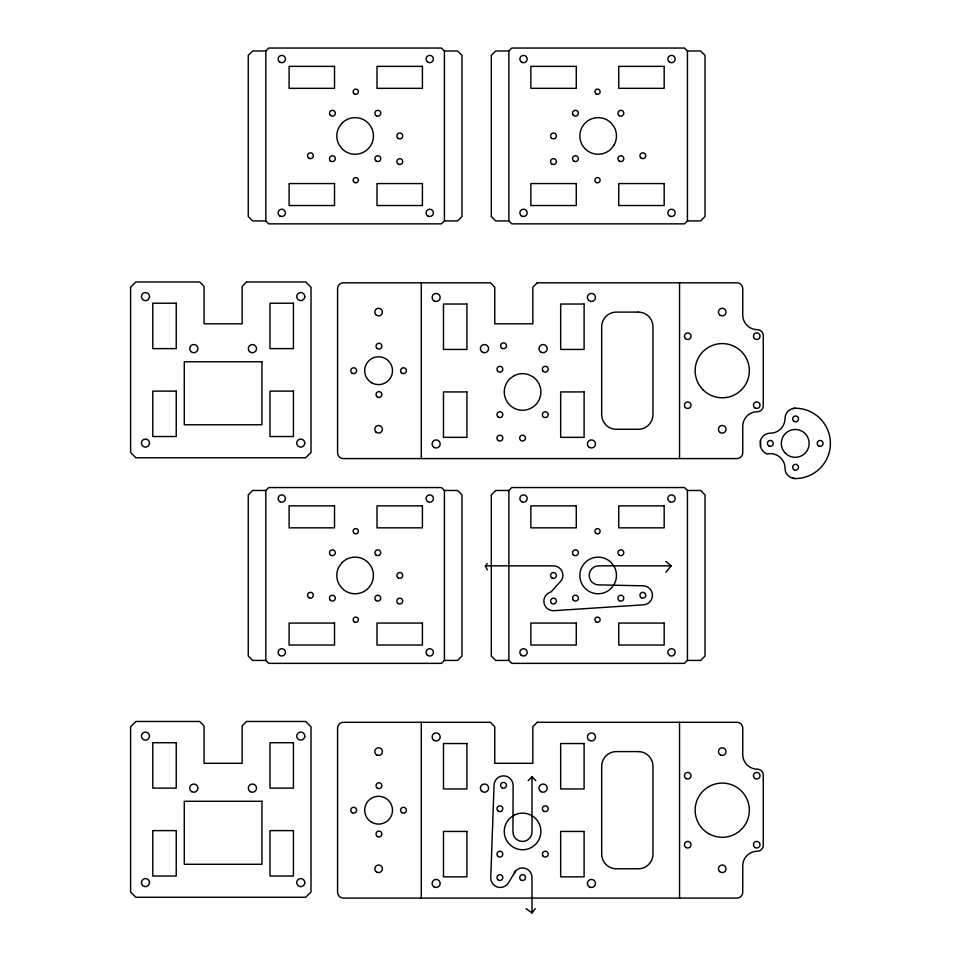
<?xml version="1.0" encoding="UTF-8"?>
<svg xmlns="http://www.w3.org/2000/svg" width="961" height="961" viewBox="0 0 961 961"><rect width="100%" height="100%" fill="white"/><g stroke="black" fill="none" stroke-linecap="round" stroke-linejoin="round"><path stroke-width="1.44" d="M760.427 440.739L760.547 446.697A11.64 11.64 0 0 0 766.95 454.012A14.655 14.655 0 0 1 785.017 468.632A10.223 10.223 0 0 0 792.633 478.218L795.227 478.554A35.161 35.161 0 0 0 830.388 443.393A35.161 35.161 0 0 0 795.227 408.233L792.573 408.581A10.211 10.211 0 0 0 785.017 418.528A14.655 14.655 0 0 1 770.374 433.183A10.211 10.211 0 0 0 760.427 440.739L760.451 446.312M513.522 874.438L515.733 870.762A9.526 9.526 0 0 1 531.998 877.501L531.998 912.95L526.099 908.601M515.733 870.762L508.513 882.727A9.526 9.526 0 0 1 490.747 877.97L494.05 785.377A9.526 9.526 0 0 1 503.576 775.851A9.526 9.526 0 0 1 513.102 785.377L512.946 831.914A9.526 9.526 0 0 0 522.472 841.428A9.526 9.526 0 0 0 531.998 831.914L531.998 776.824L528.154 780.644M531.998 912.95L535.205 908.601M487.299 569.921L485.413 565.837L487.299 563.566M665.925 572.239L671.222 565.837L665.925 561.452M265.837 50.981L268.768 48.05L441.471 48.05L444.402 50.981L444.402 220.922L441.471 223.853L268.768 223.853L265.837 220.922L265.837 50.981L252.647 50.981L248.25 55.378L248.25 216.525L252.647 220.922L265.837 220.922M508.886 50.981L511.805 48.05L684.508 48.05L687.439 50.981L687.439 220.922L684.508 223.853L511.805 223.853L508.886 220.922L508.886 50.981L495.696 50.981L491.299 55.378L491.299 216.525L495.696 220.922L508.886 220.922M265.837 490.482L268.768 487.551L441.471 487.551L444.402 490.482L444.402 660.423L441.471 663.354L268.768 663.354L265.837 660.423L265.837 490.482L252.647 490.482L248.25 494.879L248.25 656.027L252.647 660.423L265.837 660.423M508.886 490.482L511.805 487.551L684.508 487.551L687.439 490.482L687.439 660.423L684.508 663.354L511.805 663.354L508.886 660.423L508.886 490.482L495.696 490.482L491.299 494.879L491.299 656.027L495.696 660.423L508.886 660.423M792.573 408.581L795.227 408.233M444.402 50.981L457.58 50.981L461.977 55.378L461.977 216.525L457.58 220.922L444.402 220.922M687.439 50.981L700.629 50.981L705.026 55.378L705.026 216.525L700.629 220.922L687.439 220.922M444.402 490.482L457.58 490.482L461.977 494.879L461.977 656.027L457.58 660.423L444.402 660.423M687.439 490.482L700.629 490.482L705.026 494.879L705.026 656.027L700.629 660.423L687.439 660.423M485.413 565.837L553.392 565.837A9.526 9.526 0 0 1 561.632 580.12L550.929 591.988A9.526 9.526 0 0 0 553.392 610.715L642.921 604.853A9.526 9.526 0 0 0 652.435 595.327A9.526 9.526 0 0 0 642.921 585.802L598.703 584.889A9.526 9.526 0 0 1 589.189 575.363A9.526 9.526 0 0 1 598.703 565.837L671.222 565.837M792.633 478.218L795.227 478.554M531.998 776.824L535.806 780.644M679.547 282.786L679.547 458.589M679.547 722.3L679.547 898.091M421.29 282.786L421.29 458.589M421.29 722.3L421.29 898.091M149.496 296.625L149.351 297.67A4.024 4.024 0 0 1 141.567 297.67L141.435 296.625A4.024 4.024 0 0 1 145.459 292.588A4.024 4.024 0 0 1 149.496 296.625M149.496 443.117L149.351 444.162A4.024 4.024 0 0 1 141.567 444.162L141.435 443.117A4.024 4.024 0 0 1 145.459 439.093A4.024 4.024 0 0 1 149.496 443.117M149.496 736.126L149.351 737.171A4.024 4.024 0 0 1 141.567 737.171L141.435 736.126A4.024 4.024 0 0 1 145.459 732.09A4.024 4.024 0 0 1 149.496 736.126M149.496 882.63L149.351 883.664A4.024 4.024 0 0 1 141.567 883.664L141.435 882.63A4.024 4.024 0 0 1 145.459 878.594A4.024 4.024 0 0 1 149.496 882.63M304.781 296.625L304.649 297.67A4.024 4.024 0 0 1 296.865 297.67L296.721 296.625A4.024 4.024 0 0 1 300.757 292.588A4.024 4.024 0 0 1 304.781 296.625M304.781 443.117L304.649 444.162A4.024 4.024 0 0 1 296.865 444.162L296.721 443.117A4.024 4.024 0 0 1 300.757 439.093A4.024 4.024 0 0 1 304.781 443.117M304.781 736.126L304.649 737.171A4.024 4.024 0 0 1 296.865 737.171L296.721 736.126A4.024 4.024 0 0 1 300.757 732.09A4.024 4.024 0 0 1 304.781 736.126M304.781 882.63L304.649 883.664A4.024 4.024 0 0 1 296.865 883.664L296.721 882.63A4.024 4.024 0 0 1 300.757 878.594A4.024 4.024 0 0 1 304.781 882.63M342.164 122.996L339.257 126.792A18.307 18.307 0 0 0 339.257 145.111L342.164 148.895A18.307 18.307 0 0 0 368.063 148.895A18.307 18.307 0 0 0 368.063 122.996A18.307 18.307 0 0 0 342.164 122.996M614.019 145.111L611.112 148.895A18.307 18.307 0 0 1 585.213 148.895A18.307 18.307 0 0 1 585.213 122.996A18.307 18.307 0 0 1 611.112 122.996L614.019 126.792A18.307 18.307 0 0 1 614.019 145.111M342.164 562.509L339.257 566.293A18.307 18.307 0 0 0 339.257 584.612L342.164 588.408A18.307 18.307 0 0 0 368.063 588.408A18.307 18.307 0 0 0 368.063 562.509A18.307 18.307 0 0 0 342.164 562.509M614.019 584.612L611.112 588.408A18.307 18.307 0 0 1 585.213 588.408A18.307 18.307 0 0 1 585.213 562.509A18.307 18.307 0 0 1 611.112 562.509L614.019 566.293A18.307 18.307 0 0 1 614.019 584.612M246.545 281.969L242.16 286.366L242.16 323.809L204.068 323.809L204.068 286.366L199.672 281.969L135.885 281.969L130.612 287.183L130.612 452.499L135.825 457.772L305.682 457.772L311.016 452.499L311.016 287.303L305.742 281.969L246.545 281.969M537.235 282.786L532.838 287.183L532.838 323.809L494.747 323.809L494.747 287.183L490.35 282.786L343.437 282.786A5.862 5.862 0 0 0 337.575 288.648L337.575 452.727A5.862 5.862 0 0 0 343.437 458.589L736.883 458.589A5.862 5.862 0 0 0 742.745 452.727L742.745 426.36A14.655 14.655 0 0 1 757.4 411.716A5.862 5.862 0 0 0 763.262 405.854L763.262 335.533A5.862 5.862 0 0 0 757.4 329.671A14.655 14.655 0 0 1 742.745 315.016L742.745 288.648A5.862 5.862 0 0 0 736.883 282.786L537.235 282.786M246.545 721.471L242.16 725.867L242.16 763.31L204.068 763.31L204.068 725.867L199.672 721.471L135.885 721.471L130.612 726.684L130.612 892L135.825 897.274L305.682 897.274L311.016 892L311.016 726.804L305.742 721.471L246.545 721.471M537.235 722.3L532.838 726.684L532.838 763.31L494.747 763.31L494.747 726.684L490.35 722.3L343.437 722.3A5.862 5.862 0 0 0 337.575 728.15L337.575 892.24A5.862 5.862 0 0 0 343.437 898.091L736.883 898.091A5.862 5.862 0 0 0 742.745 892.24L742.745 865.861A14.655 14.655 0 0 1 757.4 851.218A5.862 5.862 0 0 0 763.262 845.356L763.262 775.034A5.862 5.862 0 0 0 757.4 769.172A14.655 14.655 0 0 1 742.745 754.529L742.745 728.15A5.862 5.862 0 0 0 736.883 722.3L537.235 722.3M514.339 375.583L510.387 378.274A18.307 18.307 0 0 0 510.039 405.278A18.307 18.307 0 0 0 536.959 403.272A18.307 18.307 0 0 0 532.622 376.616L528.322 374.538A18.307 18.307 0 0 0 514.339 375.583M514.339 815.084L510.387 817.775A18.307 18.307 0 0 0 510.039 844.779A18.307 18.307 0 0 0 536.959 842.773A18.307 18.307 0 0 0 532.622 816.117L528.322 814.051A18.307 18.307 0 0 0 514.339 815.084M334.524 66.357L289.105 66.357L289.105 88.34L334.524 88.34L334.524 66.357M422.42 66.357L377.012 66.357L377.012 88.34L422.42 88.34L422.42 66.357M576.276 66.357L530.856 66.357L530.856 88.34L576.276 88.34L576.276 66.357M664.171 66.357L618.752 66.357L618.752 88.34L664.171 88.34L664.171 66.357M334.524 183.563L289.105 183.563L289.105 205.534L334.524 205.534L334.524 183.563M422.42 183.563L377.012 183.563L377.012 205.534L422.42 205.534L422.42 183.563M576.276 183.563L530.856 183.563L530.856 205.534L576.276 205.534L576.276 183.563M664.171 183.563L618.752 183.563L618.752 205.534L664.171 205.534L664.171 183.563M176.235 303.22L152.787 303.22L152.787 348.627L176.235 348.627L176.235 303.22M293.429 303.22L269.993 303.22L269.993 348.627L293.429 348.627L293.429 303.22M466.914 304.036L443.477 304.036L443.477 349.444L466.914 349.444L466.914 304.036M584.108 304.036L560.671 304.036L560.671 349.444L584.108 349.444L584.108 304.036M638.32 312.097L616.337 312.097A14.655 14.655 0 0 0 601.694 326.74L601.694 414.647A14.655 14.655 0 0 0 616.337 429.291L638.32 429.291A14.655 14.655 0 0 0 652.963 414.647L652.963 326.74A14.655 14.655 0 0 0 638.32 312.097M261.933 361.78L184.284 361.78L184.284 424.774L261.933 424.774L261.933 361.78M176.235 391.115L152.787 391.115L152.787 436.534L176.235 436.534L176.235 391.115M293.429 391.115L269.993 391.115L269.993 436.534L293.429 436.534L293.429 391.115M466.914 391.932L443.477 391.932L443.477 437.351L466.914 437.351L466.914 391.932M584.108 391.932L560.671 391.932L560.671 437.351L584.108 437.351L584.108 391.932M334.524 505.87L289.105 505.87L289.105 527.841L334.524 527.841L334.524 505.87M422.42 505.87L377.012 505.87L377.012 527.841L422.42 527.841L422.42 505.87M576.276 505.87L530.856 505.87L530.856 527.841L576.276 527.841L576.276 505.87M664.171 505.87L618.752 505.87L618.752 527.841L664.171 527.841L664.171 505.87M334.524 623.064L289.105 623.064L289.105 645.047L334.524 645.047L334.524 623.064M422.42 623.064L377.012 623.064L377.012 645.047L422.42 645.047L422.42 623.064M576.276 623.064L530.856 623.064L530.856 645.047L576.276 645.047L576.276 623.064M664.171 623.064L618.752 623.064L618.752 645.047L664.171 645.047L664.171 623.064M176.235 742.721L152.787 742.721L152.787 788.128L176.235 788.128L176.235 742.721M293.429 742.721L269.993 742.721L269.993 788.128L293.429 788.128L293.429 742.721M466.914 743.538L443.477 743.538L443.477 788.957L466.914 788.957L466.914 743.538M584.108 743.538L560.671 743.538L560.671 788.957L584.108 788.957L584.108 743.538M638.32 751.598L616.337 751.598A14.655 14.655 0 0 0 601.694 766.241L601.694 854.149A14.655 14.655 0 0 0 616.337 868.792L638.32 868.792A14.655 14.655 0 0 0 652.963 854.149L652.963 766.241A14.655 14.655 0 0 0 638.32 751.598M261.933 801.282L184.284 801.282L184.284 864.275L261.933 864.275L261.933 801.282M176.235 830.616L152.787 830.616L152.787 876.036L176.235 876.036L176.235 830.616M293.429 830.616L269.993 830.616L269.993 876.036L293.429 876.036L293.429 830.616M466.914 831.433L443.477 831.433L443.477 876.852L466.914 876.852L466.914 831.433M584.108 831.433L560.671 831.433L560.671 876.852L584.108 876.852L584.108 831.433M596.192 182.482A2.643 2.643 0 0 0 600.144 180.2A2.643 2.643 0 0 0 596.192 177.905A2.643 2.643 0 0 0 596.192 182.482M596.096 93.926A2.643 2.643 0 0 0 600.144 91.824A2.643 2.643 0 0 0 596.3 89.361A2.643 2.643 0 0 0 596.096 93.926M669.661 216.033A3.664 3.664 0 0 0 675.163 212.861A3.664 3.664 0 0 0 669.661 209.69A3.664 3.664 0 0 0 669.661 216.033M521.703 216.033A3.664 3.664 0 0 0 527.193 212.861A3.664 3.664 0 0 0 521.703 209.69A3.664 3.664 0 0 0 521.703 216.033M669.661 62.213A3.664 3.664 0 0 0 675.163 59.041A3.664 3.664 0 0 0 669.661 55.87A3.664 3.664 0 0 0 669.661 62.213M521.703 62.213A3.664 3.664 0 0 0 527.193 59.041A3.664 3.664 0 0 0 521.703 55.87A3.664 3.664 0 0 0 521.703 62.213M619.292 115.704A2.931 2.931 0 0 0 623.797 113.386A2.931 2.931 0 0 0 619.521 110.635A2.931 2.931 0 0 0 619.292 115.704M573.381 115.32A2.931 2.931 0 0 0 578.282 113.999A2.931 2.931 0 0 0 574.69 110.407A2.931 2.931 0 0 0 573.381 115.32M573.993 161.196A2.931 2.931 0 0 0 578.39 158.661A2.931 2.931 0 0 0 573.993 156.126A2.931 2.931 0 0 0 573.993 161.196M619.401 161.196A2.931 2.931 0 0 0 623.797 158.661A2.931 2.931 0 0 0 619.401 156.126A2.931 2.931 0 0 0 619.401 161.196M641.383 158.265A2.931 2.931 0 0 0 645.78 155.73A2.931 2.931 0 0 0 641.383 153.195A2.931 2.931 0 0 0 641.383 158.265M552.01 164.127A2.931 2.931 0 0 0 556.407 161.592A2.931 2.931 0 0 0 552.01 159.046A2.931 2.931 0 0 0 552.01 164.127M551.41 138.024A2.931 2.931 0 0 0 556.311 136.714A2.931 2.931 0 0 0 552.719 133.123A2.931 2.931 0 0 0 551.41 138.024M376.688 315.388A3.808 3.808 0 0 0 382.406 312.097A3.808 3.808 0 0 0 376.688 308.793A3.808 3.808 0 0 0 376.688 315.388M375.907 431.982A3.808 3.808 0 0 0 382.274 430.276A3.808 3.808 0 0 0 377.613 425.615A3.808 3.808 0 0 0 375.907 431.982M401.434 372.76A2.931 2.931 0 0 0 406.335 371.451A2.931 2.931 0 0 0 402.743 367.859A2.931 2.931 0 0 0 401.434 372.76M351.618 372.76A2.931 2.931 0 0 0 356.519 371.451A2.931 2.931 0 0 0 352.927 367.859A2.931 2.931 0 0 0 351.618 372.76M371.643 382.742A13.922 13.922 0 0 0 392.508 370.694A13.922 13.922 0 0 0 371.643 358.633A13.922 13.922 0 0 0 371.643 382.742M376.892 348.254A2.931 2.931 0 0 0 381.805 346.945A2.931 2.931 0 0 0 378.214 343.353A2.931 2.931 0 0 0 376.892 348.254M377.505 397.073A2.931 2.931 0 0 0 381.901 394.527A2.931 2.931 0 0 0 377.505 391.992A2.931 2.931 0 0 0 377.505 397.073M720.33 432.594A3.808 3.808 0 0 0 726.048 429.291A3.808 3.808 0 0 0 720.33 425.987A3.808 3.808 0 0 0 720.33 432.594M703.08 389.854A27.1 27.1 0 0 0 748.415 377.709A27.1 27.1 0 0 0 715.224 344.506A27.1 27.1 0 0 0 703.08 389.854M685.409 407.524A3.291 3.291 0 0 0 690.923 406.047A3.291 3.291 0 0 0 686.887 402.01A3.291 3.291 0 0 0 685.409 407.524M755.094 408.053A3.291 3.291 0 0 0 760.031 405.194A3.291 3.291 0 0 0 755.094 402.335A3.291 3.291 0 0 0 755.094 408.053M754.409 338.524A3.291 3.291 0 0 0 759.923 337.047A3.291 3.291 0 0 0 755.887 333.011A3.291 3.291 0 0 0 754.409 338.524M685.409 338.524A3.291 3.291 0 0 0 690.923 337.047A3.291 3.291 0 0 0 686.887 333.011A3.291 3.291 0 0 0 685.409 338.524M720.33 315.388A3.808 3.808 0 0 0 726.048 312.097A3.808 3.808 0 0 0 720.33 308.793A3.808 3.808 0 0 0 720.33 315.388M588.588 300.288A4.024 4.024 0 0 0 595.327 298.487A4.024 4.024 0 0 0 590.39 293.549A4.024 4.024 0 0 0 588.588 300.288M434.132 447.43A4.024 4.024 0 0 0 440.174 443.946A4.024 4.024 0 0 0 434.132 440.45A4.024 4.024 0 0 0 434.132 447.43M589.417 447.43A4.024 4.024 0 0 0 595.472 443.946A4.024 4.024 0 0 0 589.417 440.45A4.024 4.024 0 0 0 589.417 447.43M434.132 300.925A4.024 4.024 0 0 0 440.174 297.442A4.024 4.024 0 0 0 434.132 293.958A4.024 4.024 0 0 0 434.132 300.925M543.217 371.294A2.931 2.931 0 0 0 548.118 369.985A2.931 2.931 0 0 0 544.527 366.393A2.931 2.931 0 0 0 543.217 371.294M543.217 416.714A2.931 2.931 0 0 0 548.118 415.404A2.931 2.931 0 0 0 544.527 411.813A2.931 2.931 0 0 0 543.217 416.714M498.158 417.014A2.931 2.931 0 0 0 502.783 414.948A2.931 2.931 0 0 0 498.687 411.969A2.931 2.931 0 0 0 498.158 417.014M497.798 371.294A2.931 2.931 0 0 0 502.699 369.985A2.931 2.931 0 0 0 499.119 366.393A2.931 2.931 0 0 0 497.798 371.294M498.411 440.618A2.931 2.931 0 0 0 502.807 438.084A2.931 2.931 0 0 0 498.411 435.549A2.931 2.931 0 0 0 498.411 440.618M521.114 440.618A2.931 2.931 0 0 0 525.511 438.084A2.931 2.931 0 0 0 521.114 435.549A2.931 2.931 0 0 0 521.114 440.618M501.462 347.858A2.931 2.931 0 0 0 506.363 346.549A2.931 2.931 0 0 0 502.783 342.957A2.931 2.931 0 0 0 501.462 347.858M482.446 352.182A4.096 4.096 0 0 0 488.596 348.627A4.096 4.096 0 0 0 482.446 345.071A4.096 4.096 0 0 0 482.446 352.182M540.995 352.158A4.096 4.096 0 0 0 547.193 348.675A4.096 4.096 0 0 0 541.079 345.059A4.096 4.096 0 0 0 540.995 352.158M818.676 445.928A2.931 2.931 0 0 0 823.072 443.393A2.931 2.931 0 0 0 818.676 440.859A2.931 2.931 0 0 0 818.676 445.928M768.86 445.928A2.931 2.931 0 0 0 773.257 443.393A2.931 2.931 0 0 0 768.86 440.859A2.931 2.931 0 0 0 768.86 445.928M785.389 453.232A13.922 13.922 0 0 0 808.682 446.997A13.922 13.922 0 0 0 791.636 429.951A13.922 13.922 0 0 0 785.389 453.232M794.146 421.423A2.931 2.931 0 0 0 798.531 418.888A2.931 2.931 0 0 0 794.146 416.353A2.931 2.931 0 0 0 794.146 421.423M794.146 469.773A2.931 2.931 0 0 0 798.531 467.238A2.931 2.931 0 0 0 794.146 464.692A2.931 2.931 0 0 0 794.146 469.773M375.751 160.727A2.931 2.931 0 0 0 380.652 159.418A2.931 2.931 0 0 0 377.06 155.826A2.931 2.931 0 0 0 375.751 160.727M354.441 182.482A2.643 2.643 0 0 0 358.405 180.2A2.643 2.643 0 0 0 354.441 177.905A2.643 2.643 0 0 0 354.441 182.482M354.369 93.95A2.643 2.643 0 0 0 358.405 91.8A2.643 2.643 0 0 0 354.525 89.385A2.643 2.643 0 0 0 354.369 93.95M427.921 216.033A3.664 3.664 0 0 0 433.411 212.861A3.664 3.664 0 0 0 427.921 209.69A3.664 3.664 0 0 0 427.921 216.033M376.364 115.776A2.931 2.931 0 0 0 380.748 113.242A2.931 2.931 0 0 0 376.364 110.707A2.931 2.931 0 0 0 376.364 115.776M279.951 216.033A3.664 3.664 0 0 0 285.441 212.861A3.664 3.664 0 0 0 279.951 209.69A3.664 3.664 0 0 0 279.951 216.033M330.44 115.404A2.931 2.931 0 0 0 335.269 113.866A2.931 2.931 0 0 0 331.521 110.455A2.931 2.931 0 0 0 330.44 115.404M330.332 160.727A2.931 2.931 0 0 0 335.245 159.418A2.931 2.931 0 0 0 331.653 155.826A2.931 2.931 0 0 0 330.332 160.727M397.722 138.024A2.931 2.931 0 0 0 402.635 136.714A2.931 2.931 0 0 0 399.043 133.123A2.931 2.931 0 0 0 397.722 138.024M397.722 163.658A2.931 2.931 0 0 0 402.635 162.349A2.931 2.931 0 0 0 399.043 158.757A2.931 2.931 0 0 0 397.722 163.658M308.974 158.265A2.931 2.931 0 0 0 313.358 155.73A2.931 2.931 0 0 0 308.974 153.195A2.931 2.931 0 0 0 308.974 158.265M279.951 62.213A3.664 3.664 0 0 0 285.441 59.041A3.664 3.664 0 0 0 279.951 55.87A3.664 3.664 0 0 0 279.951 62.213M427.921 62.213A3.664 3.664 0 0 0 433.411 59.041A3.664 3.664 0 0 0 427.921 55.87A3.664 3.664 0 0 0 427.921 62.213M249.512 351.534A4.096 4.096 0 0 0 256.371 349.696A4.096 4.096 0 0 0 251.35 344.663A4.096 4.096 0 0 0 249.512 351.534M190.915 351.534A4.096 4.096 0 0 0 197.774 349.696A4.096 4.096 0 0 0 192.753 344.663A4.096 4.096 0 0 0 190.915 351.534M498.411 811.264A2.931 2.931 0 0 0 502.807 808.73A2.931 2.931 0 0 0 498.411 806.195A2.931 2.931 0 0 0 498.411 811.264M498.158 856.515A2.931 2.931 0 0 0 502.783 854.449A2.931 2.931 0 0 0 498.687 851.47A2.931 2.931 0 0 0 498.158 856.515M589.417 886.931A4.024 4.024 0 0 0 595.472 883.447A4.024 4.024 0 0 0 589.417 879.952A4.024 4.024 0 0 0 589.417 886.931M543.217 856.215A2.931 2.931 0 0 0 548.118 854.906A2.931 2.931 0 0 0 544.527 851.314A2.931 2.931 0 0 0 543.217 856.215M434.132 886.931A4.024 4.024 0 0 0 440.174 883.447A4.024 4.024 0 0 0 434.132 879.952A4.024 4.024 0 0 0 434.132 886.931M543.83 811.264A2.931 2.931 0 0 0 548.214 808.73A2.931 2.931 0 0 0 543.83 806.195A2.931 2.931 0 0 0 543.83 811.264M589.417 740.438A4.024 4.024 0 0 0 595.472 736.943A4.024 4.024 0 0 0 589.417 733.459A4.024 4.024 0 0 0 589.417 740.438M434.132 740.438A4.024 4.024 0 0 0 440.174 736.943A4.024 4.024 0 0 0 434.132 733.459A4.024 4.024 0 0 0 434.132 740.438M498.411 880.12A2.931 2.931 0 0 0 502.807 877.585A2.931 2.931 0 0 0 498.411 875.051A2.931 2.931 0 0 0 498.411 880.12M520.514 879.651A2.931 2.931 0 0 0 525.415 878.342A2.931 2.931 0 0 0 521.823 874.75A2.931 2.931 0 0 0 520.514 879.651M502.074 787.828A2.931 2.931 0 0 0 506.471 785.293A2.931 2.931 0 0 0 502.074 782.747A2.931 2.931 0 0 0 502.074 787.828M481.593 791.035A4.096 4.096 0 0 0 488.452 789.197A4.096 4.096 0 0 0 483.431 784.164A4.096 4.096 0 0 0 481.593 791.035M540.995 791.66A4.096 4.096 0 0 0 547.193 788.176A4.096 4.096 0 0 0 541.079 784.56A4.096 4.096 0 0 0 540.995 791.66M376.688 754.89A3.808 3.808 0 0 0 382.406 751.598A3.808 3.808 0 0 0 376.688 748.295A3.808 3.808 0 0 0 376.688 754.89M376.688 872.095A3.808 3.808 0 0 0 382.406 868.792A3.808 3.808 0 0 0 376.688 865.501A3.808 3.808 0 0 0 376.688 872.095M402.034 812.73A2.931 2.931 0 0 0 406.431 810.195A2.931 2.931 0 0 0 402.034 807.66A2.931 2.931 0 0 0 402.034 812.73M352.231 812.73A2.931 2.931 0 0 0 356.627 810.195A2.931 2.931 0 0 0 352.231 807.66A2.931 2.931 0 0 0 352.231 812.73M371.643 822.244A13.922 13.922 0 0 0 392.508 810.195A13.922 13.922 0 0 0 371.643 798.147A13.922 13.922 0 0 0 371.643 822.244M376.892 787.756A2.931 2.931 0 0 0 381.805 786.446A2.931 2.931 0 0 0 378.214 782.855A2.931 2.931 0 0 0 376.892 787.756M377.505 836.575A2.931 2.931 0 0 0 381.901 834.04A2.931 2.931 0 0 0 377.505 831.493A2.931 2.931 0 0 0 377.505 836.575M720.33 754.89A3.808 3.808 0 0 0 726.048 751.598A3.808 3.808 0 0 0 720.33 748.295A3.808 3.808 0 0 0 720.33 754.89M686.094 778.554A3.291 3.291 0 0 0 691.031 775.695A3.291 3.291 0 0 0 686.094 772.836A3.291 3.291 0 0 0 686.094 778.554M755.094 778.554A3.291 3.291 0 0 0 760.031 775.695A3.291 3.291 0 0 0 755.094 772.836A3.291 3.291 0 0 0 755.094 778.554M755.094 847.554A3.291 3.291 0 0 0 760.031 844.695A3.291 3.291 0 0 0 755.094 841.836A3.291 3.291 0 0 0 755.094 847.554M686.094 847.554A3.291 3.291 0 0 0 691.031 844.695A3.291 3.291 0 0 0 686.094 841.836A3.291 3.291 0 0 0 686.094 847.554M708.689 833.667A27.1 27.1 0 0 0 749.34 810.195A27.1 27.1 0 0 0 708.689 786.723A27.1 27.1 0 0 0 708.689 833.667M719.549 871.483A3.808 3.808 0 0 0 725.915 869.777A3.808 3.808 0 0 0 721.255 865.116A3.808 3.808 0 0 0 719.549 871.483M250.365 791.684A4.096 4.096 0 0 0 256.515 788.128A4.096 4.096 0 0 0 250.365 784.584A4.096 4.096 0 0 0 250.365 791.684M191.756 791.684A4.096 4.096 0 0 0 197.906 788.128A4.096 4.096 0 0 0 191.756 784.584A4.096 4.096 0 0 0 191.756 791.684M354.369 533.451A2.643 2.643 0 0 0 358.405 531.301A2.643 2.643 0 0 0 354.525 528.886A2.643 2.643 0 0 0 354.369 533.451M279.951 655.534A3.664 3.664 0 0 0 285.441 652.363A3.664 3.664 0 0 0 279.951 649.192A3.664 3.664 0 0 0 279.951 655.534M279.951 501.714A3.664 3.664 0 0 0 285.441 498.543A3.664 3.664 0 0 0 279.951 495.371A3.664 3.664 0 0 0 279.951 501.714M398.334 577.993A2.931 2.931 0 0 0 402.731 575.459A2.931 2.931 0 0 0 398.334 572.912A2.931 2.931 0 0 0 398.334 577.993M397.722 603.16A2.931 2.931 0 0 0 402.635 601.85A2.931 2.931 0 0 0 399.043 598.259A2.931 2.931 0 0 0 397.722 603.16M427.152 654.958A3.664 3.664 0 0 0 433.291 653.312A3.664 3.664 0 0 0 428.798 648.831A3.664 3.664 0 0 0 427.152 654.958M308.974 597.766A2.931 2.931 0 0 0 313.358 595.231A2.931 2.931 0 0 0 308.974 592.697A2.931 2.931 0 0 0 308.974 597.766M376.364 600.697A2.931 2.931 0 0 0 380.748 598.162A2.931 2.931 0 0 0 376.364 595.628A2.931 2.931 0 0 0 376.364 600.697M354.441 621.983A2.643 2.643 0 0 0 358.405 619.701A2.643 2.643 0 0 0 354.441 617.418A2.643 2.643 0 0 0 354.441 621.983M427.921 501.714A3.664 3.664 0 0 0 433.411 498.543A3.664 3.664 0 0 0 427.921 495.371A3.664 3.664 0 0 0 427.921 501.714M573.381 600.229A2.931 2.931 0 0 0 578.282 598.919A2.931 2.931 0 0 0 574.69 595.327A2.931 2.931 0 0 0 573.381 600.229M619.401 600.697A2.931 2.931 0 0 0 623.797 598.162A2.931 2.931 0 0 0 619.401 595.628A2.931 2.931 0 0 0 619.401 600.697M641.383 597.766A2.931 2.931 0 0 0 645.78 595.231A2.931 2.931 0 0 0 641.383 592.697A2.931 2.931 0 0 0 641.383 597.766M551.41 603.16A2.931 2.931 0 0 0 556.311 601.85A2.931 2.931 0 0 0 552.719 598.259A2.931 2.931 0 0 0 551.41 603.16M552.01 577.993A2.931 2.931 0 0 0 556.407 575.459A2.931 2.931 0 0 0 552.01 572.912A2.931 2.931 0 0 0 552.01 577.993M596.192 621.983A2.643 2.643 0 0 0 600.144 619.701A2.643 2.643 0 0 0 596.192 617.418A2.643 2.643 0 0 0 596.192 621.983M596.096 533.427A2.643 2.643 0 0 0 600.144 531.325A2.643 2.643 0 0 0 596.3 528.874A2.643 2.643 0 0 0 596.096 533.427M669.661 655.534A3.664 3.664 0 0 0 675.163 652.363A3.664 3.664 0 0 0 669.661 649.192A3.664 3.664 0 0 0 669.661 655.534M520.946 654.958A3.664 3.664 0 0 0 527.072 653.312A3.664 3.664 0 0 0 522.58 648.831A3.664 3.664 0 0 0 520.946 654.958M669.661 501.714A3.664 3.664 0 0 0 675.163 498.543A3.664 3.664 0 0 0 669.661 495.371A3.664 3.664 0 0 0 669.661 501.714M521.703 501.714A3.664 3.664 0 0 0 527.193 498.543A3.664 3.664 0 0 0 521.703 495.371A3.664 3.664 0 0 0 521.703 501.714M619.292 555.218A2.931 2.931 0 0 0 623.797 552.887A2.931 2.931 0 0 0 619.521 550.136A2.931 2.931 0 0 0 619.292 555.218M573.381 554.821A2.931 2.931 0 0 0 578.282 553.5A2.931 2.931 0 0 0 574.69 549.92A2.931 2.931 0 0 0 573.381 554.821M375.751 554.821A2.931 2.931 0 0 0 380.652 553.5A2.931 2.931 0 0 0 377.06 549.92A2.931 2.931 0 0 0 375.751 554.821M330.44 554.917A2.931 2.931 0 0 0 335.269 553.368A2.931 2.931 0 0 0 331.521 549.956A2.931 2.931 0 0 0 330.44 554.917M330.332 600.229A2.931 2.931 0 0 0 335.245 598.919A2.931 2.931 0 0 0 331.653 595.327A2.931 2.931 0 0 0 330.332 600.229"/></g></svg>
